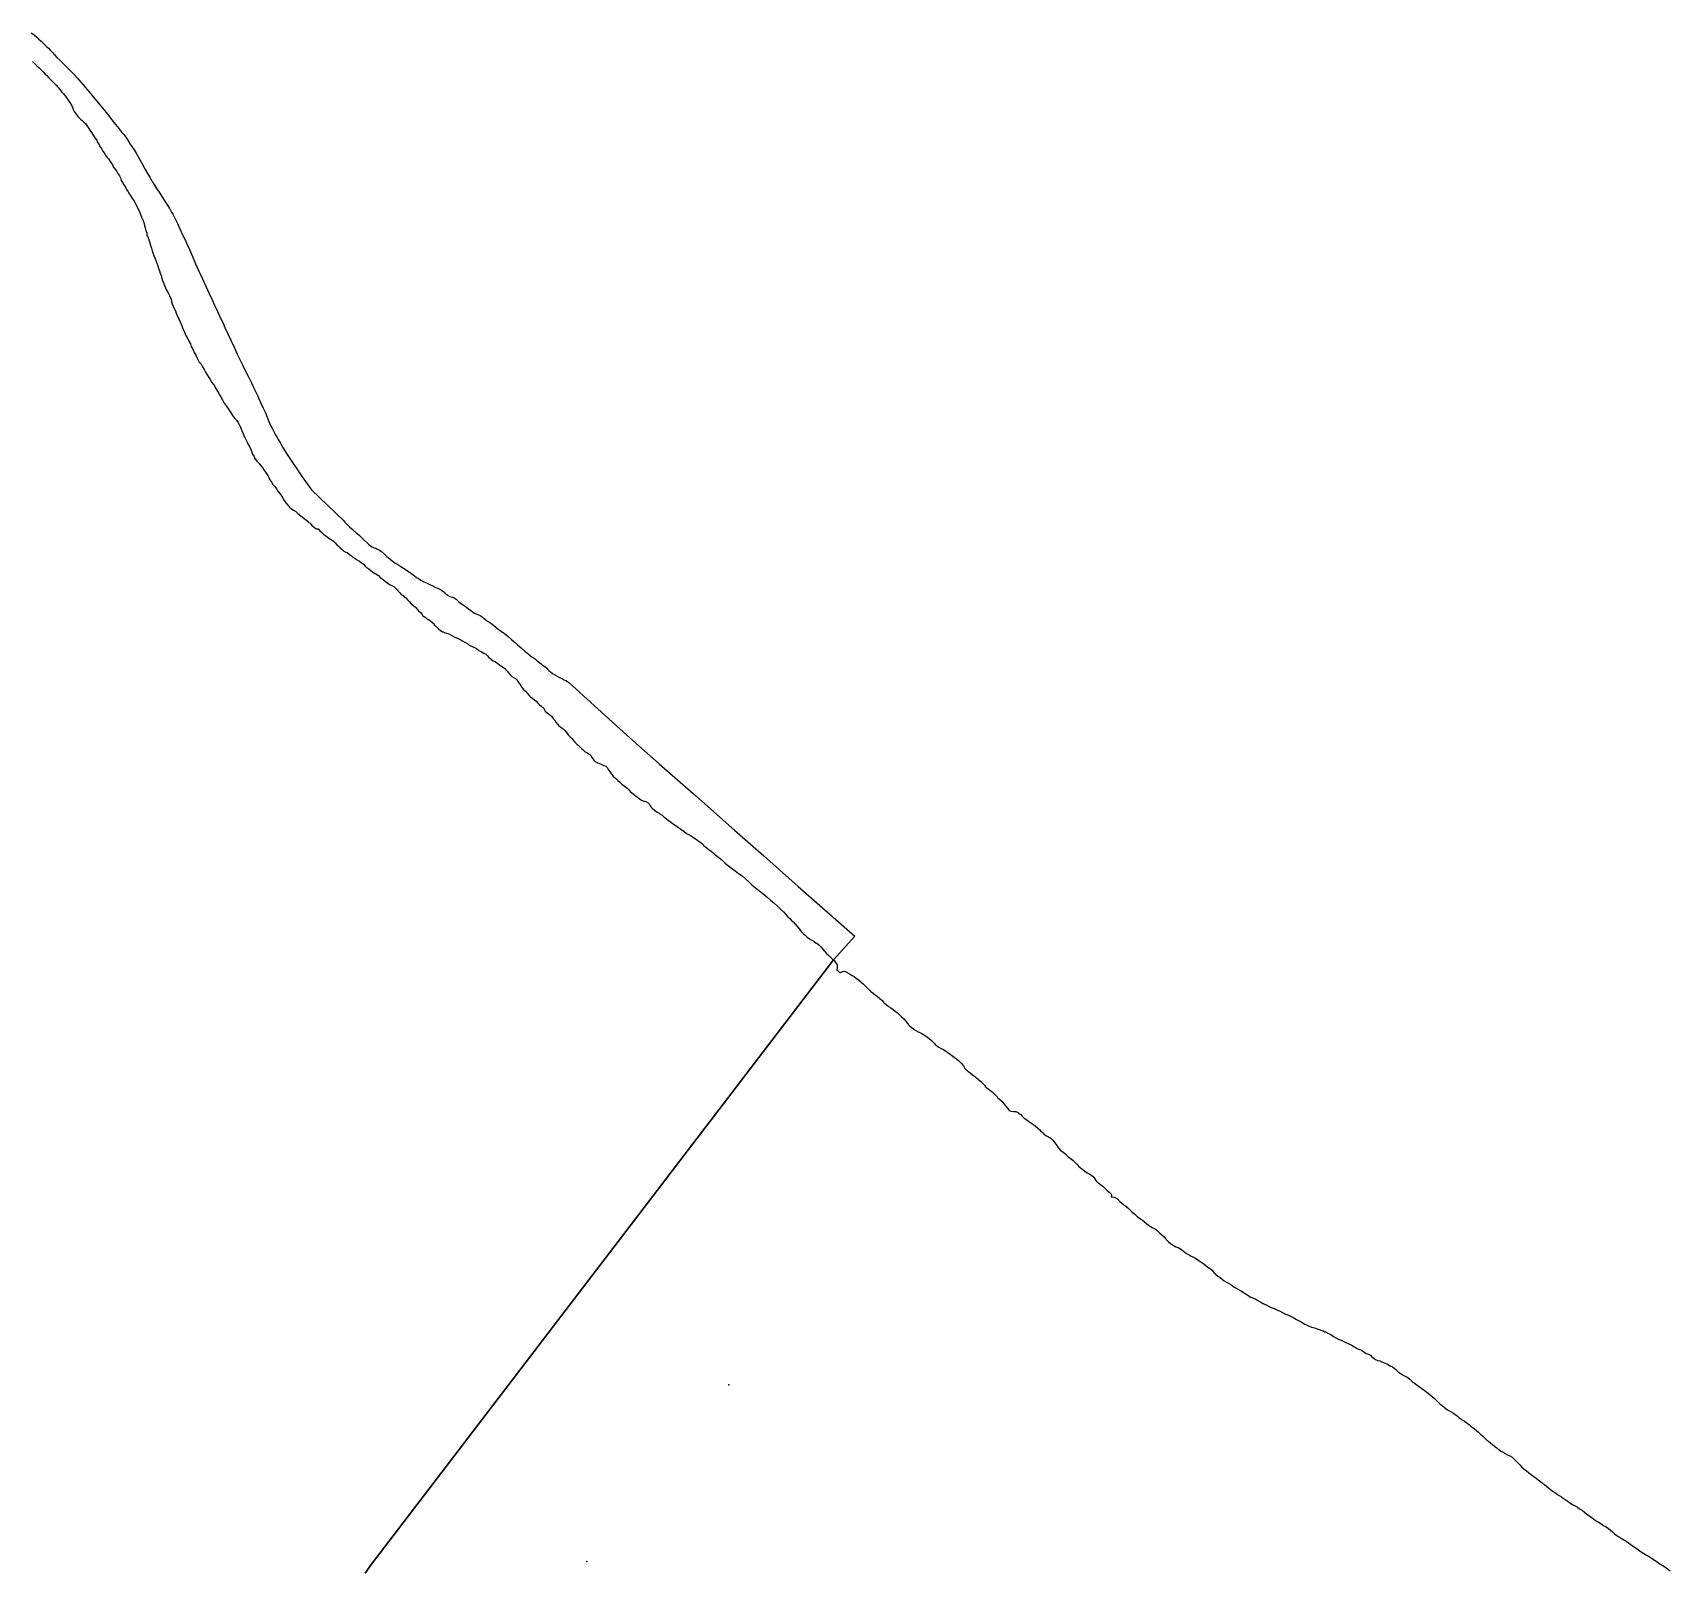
# Model space of a CAD drawing. Header units: inches. Extents: x 11258954 to 11313122, y 3645444 to 3695200.
# Drawn here: x 11285548 to 11292307, y 3683414 to 3689759 of the extents above; entities that cross this region are included whole.
import ezdxf

# ---------------------------------------------------------------- set-up
doc = ezdxf.new("R2010")
doc.units = ezdxf.units.IN
doc.header["$MEASUREMENT"] = 0
for name, color, linetype in [('AnnexationHistory', 183, 'Continuous'), ('PointOfInterest', 52, 'Continuous'), ('ZipCode', 108, 'Continuous')]:
    doc.layers.add(name, color=color, linetype=linetype)

msp = doc.modelspace()

# ---------------------------------------------------------------- linework, layer by layer
at = {"layer": 'AnnexationHistory'}
for points in [[(11285542.625, 3689758.8125, 0), (11285553.75, 3689749.5625, 0), (11285565, 3689740, 0), (11285574.125, 3689731.75, 0), (11285583, 3689723.5, 0), (11285592.75, 3689714, 0), (11285599.474, 3689707.589, 0), (11285603.5, 3689703.75, 0), (11285613, 3689694.5625, 0), (11285620.375, 3689687.1875, 0), (11285628.375, 3689678.5, 0), (11285638.25, 3689667.5625, 0), (11285648.5, 3689656.4375, 0), (11285661.375, 3689643.5, 0), (11285674.375, 3689631.3125, 0), (11285689.125, 3689617.0625, 0), (11285706.125, 3689600, 0), (11285720.75, 3689584.8125, 0), (11285731.875, 3689572.8125, 0), (11285738.625, 3689565, 0), (11285747, 3689554.8125, 0), (11285756.25, 3689543.4375, 0), (11285779.5, 3689516.125, 0), (11285804.625, 3689486.1875, 0), (11285833.5, 3689451.0625, 0), (11285851.375, 3689429.0625, 0), (11285866.875, 3689410, 0), (11285879.25, 3689394.3125, 0), (11285890.25, 3689380.3125, 0), (11285903.625, 3689363.375, 0), (11285916.625, 3689347.3125, 0), (11285920.25, 3689342.875, 0), (11285924, 3689338.1875, 0), (11285928.25, 3689332.5, 0), (11285937.5, 3689319.25, 0), (11285945.125, 3689307.75, 0), (11285950.875, 3689299.125, 0), (11285957.625, 3689289.1875, 0), (11285966.5, 3689275.875, 0), (11285975.5, 3689261.6875, 0), (11285988.375, 3689239.4375, 0), (11285999.625, 3689218.125, 0), (11286012.5, 3689194.5, 0), (11286022.25, 3689177.6875, 0), (11286031.125, 3689162.625, 0), (11286039, 3689149.3125, 0), (11286042.125, 3689143.875, 0), (11286045.75, 3689137.75, 0), (11286049.5, 3689131.5625, 0), (11286059.625, 3689115.8125, 0), (11286069.875, 3689100.6875, 0), (11286081.625, 3689083.125, 0), (11286093.875, 3689063.875, 0), (11286104.25, 3689047, 0), (11286112.875, 3689032.75, 0), (11286115.6265, 3689028.193, 0), (11286116.875, 3689026.125, 0), (11286121.5, 3689018.1875, 0), (11286126.25, 3689009.9375, 0), (11286136.75, 3688990.1875, 0), (11286145.875, 3688970.8125, 0), (11286156, 3688948.75, 0), (11286167, 3688924.9375, 0), (11286176.875, 3688903.6875, 0), (11286184.625, 3688887.1875, 0), (11286194.75, 3688864.4375, 0), (11286207.5, 3688835.25, 0), (11286220.625, 3688805.1875, 0), (11286234.25, 3688774.75, 0), (11286247.625, 3688745.4375, 0), (11286262.75, 3688712.625, 0), (11286276.5, 3688682.4375, 0), (11286288.875, 3688655.25, 0), (11286298.75, 3688633.625, 0), (11286310.875, 3688607.5625, 0), (11286326.125, 3688575.1875, 0), (11286333.7415, 3688559.0025, 0), (11286341.625, 3688542.25, 0), (11286353.875, 3688515.75, 0), (11286365.875, 3688489.5625, 0), (11286379.625, 3688459.875, 0), (11286392.75, 3688431.5, 0), (11286404.5, 3688406.3125, 0), (11286413.625, 3688387.3125, 0), (11286423.875, 3688366.9375, 0), (11286437.25, 3688340.5, 0), (11286451.125, 3688312.9375, 0), (11286464, 3688286.25, 0), (11286476, 3688260.5, 0), (11286489, 3688231.75, 0), (11286499.25, 3688209.1875, 0), (11286508.5, 3688188.6875, 0), (11286516.125, 3688171.125, 0), (11286520.75, 3688160.0625, 0), (11286526.125, 3688147.1875, 0), (11286531.75, 3688134.5625, 0), (11286535.125, 3688127.4375, 0), (11286538.75, 3688120.25, 0), (11286543.125, 3688112.1875, 0), (11286550.5, 3688099, 0), (11286557.125, 3688087.4375, 0), (11286561.75, 3688079.375, 0), (11286569.125, 3688066.5625, 0), (11286579.75, 3688048.25, 0), (11286591.375, 3688028.5625, 0), (11286595.244, 3688022.1055, 0), (11286660.308, 3687924.6155, 0), (11286698.905, 3687871.812, 0), (11286829, 3687746.5, 0), (11286837, 3687738.5, 0), (11286842.2555, 3687732.473, 0), (11286848, 3687726.25, 0), (11286856, 3687718.75, 0), (11286866.5495, 3687709.08, 0), (11286871, 3687705, 0), (11286884, 3687694.25, 0), (11286894, 3687686, 0), (11286904, 3687676.25, 0), (11286917, 3687663.25, 0), (11286930, 3687650.5, 0), (11286936, 3687645, 0), (11286942, 3687640.25, 0), (11286950, 3687635.75, 0), (11286957, 3687632.5, 0), (11286963.422, 3687630.2065, 0), (11286964, 3687630, 0), (11286969, 3687628, 0), (11286974, 3687625.5, 0), (11286980, 3687621.75, 0), (11286986, 3687617.5, 0), (11286999, 3687607, 0), (11287010, 3687596.5, 0), (11287024, 3687585, 0), (11287032, 3687578.75, 0), (11287039, 3687573.25, 0), (11287045, 3687568.75, 0), (11287055, 3687562.5, 0), (11287067, 3687555, 0), (11287079, 3687547.5, 0), (11287090, 3687540.5, 0), (11287101, 3687533, 0), (11287105.961, 3687529.3825, 0), (11287113, 3687524.25, 0), (11287124, 3687516.5, 0), (11287132, 3687510, 0), (11287140, 3687505, 0), (11287150, 3687498.5, 0), (11287163, 3687491.75, 0), (11287176, 3687485.5, 0), (11287186, 3687480.75, 0), (11287197, 3687476, 0), (11287209, 3687470, 0), (11287222, 3687463.5, 0), (11287234, 3687458, 0), (11287243, 3687452, 0), (11287244.1085, 3687450.995, 0), (11287251, 3687444.75, 0), (11287260, 3687437, 0), (11287270, 3687431.25, 0), (11287276, 3687429.5, 0), (11287282, 3687428, 0), (11287288, 3687425, 0), (11287296, 3687419.5, 0), (11287301, 3687414.25, 0), (11287306, 3687409.75, 0), (11287313, 3687404.25, 0), (11287322, 3687398.5, 0), (11287330, 3687393, 0), (11287339, 3687386.5, 0), (11287347, 3687380, 0), (11287357, 3687372.75, 0), (11287364, 3687367.75, 0), (11287370, 3687363.5, 0), (11287375, 3687360.5, 0), (11287381, 3687358, 0), (11287388, 3687355.25, 0), (11287395, 3687352, 0), (11287403, 3687347.25, 0), (11287410, 3687341.5, 0), (11287418, 3687335, 0), (11287426, 3687329.25, 0), (11287434, 3687324.75, 0), (11287439, 3687321, 0), (11287445, 3687316.5, 0), (11287452, 3687311, 0), (11287458, 3687305.5, 0), (11287470, 3687296.75, 0), (11287482, 3687288.5, 0), (11287495, 3687278.75, 0), (11287511, 3687265.5, 0), (11287524, 3687253.5, 0), (11287535, 3687243.25, 0), (11287549, 3687232, 0), (11287565, 3687218.75, 0), (11287580, 3687205.75, 0), (11287587, 3687199.75, 0), (11287593, 3687193.75, 0), (11287602, 3687187, 0), (11287610, 3687181, 0), (11287618, 3687176, 0), (11287624, 3687172, 0), (11287631, 3687165.75, 0), (11287640, 3687158.25, 0), (11287648, 3687151, 0), (11287653, 3687147.75, 0), (11287658, 3687144.5, 0), (11287663, 3687140, 0), (11287670, 3687134.75, 0), (11287675, 3687130, 0), (11287679, 3687126, 0), (11287685, 3687120, 0), (11287694, 3687113.5, 0), (11287703, 3687107.25, 0), (11287713, 3687101.5, 0), (11287723, 3687096.5, 0), (11287735, 3687091, 0), (11287742, 3687087, 0), (11287749, 3687083.5, 0), (11287755, 3687080, 0), (11287760, 3687076.5, 0), (11287761, 3687076.25, 0), (11288000, 3686858, 0), (11288134, 3686739.75, 0), (11288285, 3686608.25, 0), (11288445, 3686465.75, 0), (11288566, 3686359.5, 0), (11288708, 3686233.75, 0), (11288942, 3686028.25, 0), (11288853, 3685930.75, 0), (11286947, 3683435.25, 0), (11286920, 3683398.75, 0)], [(11286920, 3683398.75, 0), (11286947, 3683435.25, 0), (11288853, 3685930.75, 0), (11288858, 3685926.5, 0), (11288862, 3685919.5, 0), (11288868, 3685910, 0), (11288869, 3685903.75, 0), (11288869, 3685899.5, 0), (11288868, 3685892.25, 0), (11288866, 3685889, 0), (11288868, 3685887.5, 0), (11288880, 3685877.25, 0), (11288881, 3685878.25, 0), (11288883, 3685878.25, 0), (11288892, 3685883, 0), (11288897, 3685883.5, 0), (11288902, 3685883, 0), (11288910, 3685878, 0), (11288919, 3685872.5, 0), (11288928, 3685867.5, 0), (11288939, 3685861.25, 0), (11288947, 3685855, 0), (11288957, 3685847.5, 0), (11288967, 3685838.75, 0), (11288976, 3685831.5, 0), (11288985, 3685822.25, 0), (11288993, 3685814.75, 0), (11289001, 3685807.5, 0), (11289008, 3685799.5, 0), (11289017, 3685793.5, 0), (11289025, 3685786, 0), (11289035, 3685778.75, 0), (11289045, 3685771, 0), (11289054, 3685763, 0), (11289060, 3685756.5, 0), (11289063, 3685753.25, 0), (11289071, 3685746.75, 0), (11289079, 3685739.5, 0), (11289081, 3685738.25, 0), (11289090, 3685733, 0), (11289100, 3685726, 0), (11289108, 3685718.5, 0), (11289117, 3685711.25, 0), (11289126, 3685703.5, 0), (11289134, 3685695.75, 0), (11289144, 3685687.5, 0), (11289151, 3685678.5, 0), (11289159, 3685668.25, 0), (11289166, 3685660, 0), (11289174, 3685652.75, 0), (11289183, 3685646, 0), (11289184, 3685645, 0), (11289193, 3685639.25, 0), (11289203, 3685633.75, 0), (11289215, 3685628.5, 0), (11289226, 3685621, 0), (11289237, 3685614, 0), (11289248, 3685606.5, 0), (11289258, 3685597.75, 0), (11289266, 3685589.75, 0), (11289269, 3685586.5, 0), (11289273, 3685581.25, 0), (11289273, 3685581, 0), (11289279, 3685576.75, 0), (11289283, 3685574, 0), (11289288, 3685570.75, 0), (11289298, 3685565.25, 0), (11289307, 3685560, 0), (11289317, 3685554.25, 0), (11289326, 3685548.5, 0), (11289335, 3685541.5, 0), (11289338, 3685539, 0), (11289345, 3685534, 0), (11289353, 3685527.5, 0), (11289361, 3685521.25, 0), (11289370, 3685514.75, 0), (11289381, 3685504, 0), (11289390, 3685493.5, 0), (11289396, 3685482.25, 0), (11289402, 3685475.5, 0), (11289405, 3685473.5, 0), (11289408, 3685471.25, 0), (11289418, 3685464.5, 0), (11289426, 3685457.5, 0), (11289435, 3685450, 0), (11289441, 3685445, 0), (11289443, 3685443.75, 0), (11289450, 3685438.25, 0), (11289453, 3685435.5, 0), (11289461, 3685428.25, 0), (11289469, 3685421.5, 0), (11289476, 3685413.5, 0), (11289482, 3685405.5, 0), (11289490, 3685399.5, 0), (11289499, 3685392.5, 0), (11289508, 3685385.5, 0), (11289517, 3685377.5, 0), (11289525, 3685368.75, 0), (11289527, 3685367.25, 0), (11289531, 3685362.25, 0), (11289540, 3685354, 0), (11289549, 3685345.25, 0), (11289557, 3685336.5, 0), (11289564, 3685328, 0), (11289571, 3685318, 0), (11289578, 3685309.25, 0), (11289585, 3685305.5, 0), (11289596, 3685304.25, 0), (11289606, 3685304, 0), (11289616, 3685300.5, 0), (11289617, 3685298, 0), (11289624, 3685293, 0), (11289626, 3685291.5, 0), (11289632, 3685285.5, 0), (11289641, 3685277.5, 0), (11289651, 3685269.5, 0), (11289659, 3685262.5, 0), (11289662, 3685260.5, 0), (11289668, 3685257, 0), (11289679, 3685250.25, 0), (11289687, 3685244.25, 0), (11289696, 3685236.75, 0), (11289705, 3685228.5, 0), (11289708, 3685225.25, 0), (11289713, 3685220, 0), (11289719, 3685214.5, 0), (11289722, 3685211.25, 0), (11289732, 3685204.5, 0), (11289732, 3685204.25, 0), (11289743, 3685199, 0), (11289751, 3685194, 0), (11289757, 3685188, 0), (11289759, 3685186.25, 0), (11289760, 3685184.5, 0), (11289766, 3685176.25, 0), (11289772, 3685167.75, 0), (11289780, 3685157.75, 0), (11289786, 3685149, 0), (11289791, 3685143, 0), (11289793, 3685141.75, 0), (11289800, 3685137.25, 0), (11289808, 3685131, 0), (11289816, 3685122.75, 0), (11289824, 3685116.5, 0), (11289834, 3685109, 0), (11289843, 3685101.5, 0), (11289851, 3685094.5, 0), (11289858, 3685087.5, 0), (11289865, 3685079, 0), (11289873, 3685071.5, 0), (11289882, 3685064.5, 0), (11289891, 3685057.75, 0), (11289901, 3685051.5, 0), (11289911, 3685046.25, 0), (11289920, 3685040, 0), (11289928, 3685033.5, 0), (11289932, 3685027, 0), (11289932, 3685026.25, 0), (11289936, 3685019.25, 0), (11289941, 3685014.25, 0), (11289949, 3685008.5, 0), (11289952, 3685005.75, 0), (11289959, 3685000.5, 0), (11289967, 3684994.75, 0), (11289974, 3684987.5, 0), (11289982, 3684979, 0), (11289990, 3684972.25, 0), (11289998, 3684965.25, 0), (11290001, 3684961, 0), (11290001, 3684956.25, 0), (11290000, 3684952.75, 0), (11290003, 3684951.5, 0), (11290012, 3684951.25, 0), (11290019, 3684948.25, 0), (11290027, 3684942, 0), (11290030, 3684938.5, 0), (11290035, 3684933, 0), (11290037, 3684931.5, 0), (11290044, 3684925.5, 0), (11290052, 3684919, 0), (11290060, 3684913, 0), (11290068, 3684906.25, 0), (11290076, 3684897.75, 0), (11290086, 3684889.25, 0), (11290097, 3684880.25, 0), (11290107, 3684871.5, 0), (11290117, 3684863.75, 0), (11290129, 3684855.75, 0), (11290137, 3684849.5, 0), (11290147, 3684840.5, 0), (11290157, 3684832.25, 0), (11290162, 3684829, 0), (11290169, 3684825, 0), (11290182, 3684818.75, 0), (11290189, 3684812.75, 0), (11290199, 3684803.25, 0), (11290210, 3684794.5, 0), (11290218, 3684786.5, 0), (11290227, 3684776, 0), (11290236, 3684766.75, 0), (11290245, 3684758.75, 0), (11290256, 3684752, 0), (11290267, 3684745.75, 0), (11290279, 3684741.25, 0), (11290290, 3684734.25, 0), (11290300, 3684726.5, 0), (11290300, 3684726, 0), (11290311, 3684718.75, 0), (11290322, 3684712, 0), (11290330, 3684707.75, 0), (11290334, 3684706, 0), (11290345, 3684699.75, 0), (11290356, 3684693, 0), (11290367, 3684685.5, 0), (11290378, 3684678, 0), (11290387, 3684671, 0), (11290388, 3684670.25, 0), (11290399, 3684662.25, 0), (11290410, 3684655.25, 0), (11290416, 3684649.25, 0), (11290423, 3684639.75, 0), (11290430, 3684634, 0), (11290432, 3684632, 0), (11290440, 3684625, 0), (11290449, 3684618.75, 0), (11290457, 3684612.25, 0), (11290466, 3684605.5, 0), (11290478, 3684598.5, 0), (11290488, 3684593.25, 0), (11290497, 3684587.75, 0), (11290507, 3684579.75, 0), (11290515, 3684574.5, 0), (11290525, 3684569.5, 0), (11290535, 3684564, 0), (11290536, 3684563.5, 0), (11290545, 3684557.5, 0), (11290557, 3684550.5, 0), (11290567, 3684543.75, 0), (11290575, 3684538.5, 0), (11290577, 3684537.75, 0), (11290586, 3684534.25, 0), (11290587, 3684533.75, 0), (11290596, 3684529.25, 0), (11290605, 3684524, 0), (11290617, 3684517.5, 0), (11290626, 3684512.25, 0), (11290627, 3684511.75, 0), (11290630, 3684510.25, 0), (11290639, 3684506, 0), (11290649, 3684501, 0), (11290652, 3684499.25, 0), (11290660, 3684495.75, 0), (11290672, 3684490.75, 0), (11290683, 3684485.75, 0), (11290694, 3684481, 0), (11290706, 3684475, 0), (11290719, 3684468.25, 0), (11290731, 3684463.25, 0), (11290743, 3684458, 0), (11290754, 3684452, 0), (11290765, 3684445.75, 0), (11290776, 3684440.5, 0), (11290788, 3684433.5, 0), (11290799, 3684426.75, 0), (11290806, 3684424.25, 0), (11290814, 3684419.25, 0), (11290826, 3684414.5, 0), (11290839, 3684411, 0), (11290850, 3684407.5, 0), (11290862, 3684403.5, 0), (11290874, 3684399, 0), (11290882, 3684395.25, 0), (11290884, 3684394.25, 0), (11290894, 3684388.5, 0), (11290906, 3684383, 0), (11290917, 3684376, 0), (11290927, 3684369.75, 0), (11290937, 3684364.75, 0), (11290949, 3684359.75, 0), (11290960, 3684354.25, 0), (11290971, 3684349, 0), (11290977, 3684346.25, 0), (11290983, 3684343.75, 0), (11290993, 3684339.25, 0), (11291000, 3684334.75, 0), (11291004, 3684332.75, 0), (11291010, 3684329, 0), (11291014, 3684326.25, 0), (11291025, 3684321.25, 0), (11291033, 3684318.5, 0), (11291042, 3684312, 0), (11291052, 3684305.25, 0), (11291061, 3684302, 0), (11291063, 3684301.25, 0), (11291064, 3684301, 0), (11291070, 3684297.75, 0), (11291076, 3684291.25, 0), (11291085, 3684285.25, 0), (11291093, 3684279.5, 0), (11291100, 3684276.25, 0), (11291108, 3684274.75, 0), (11291120, 3684269.5, 0), (11291130, 3684265, 0), (11291140, 3684260.75, 0), (11291151, 3684254.75, 0), (11291161, 3684249.5, 0), (11291174, 3684239, 0), (11291176, 3684237.5, 0), (11291186, 3684227.75, 0), (11291199, 3684219.25, 0), (11291199, 3684219, 0), (11291215, 3684210.75, 0), (11291224, 3684205.75, 0), (11291232, 3684199.25, 0), (11291243, 3684188.5, 0), (11291252, 3684183, 0), (11291257, 3684178.25, 0), (11291266, 3684171.5, 0), (11291282, 3684160.5, 0), (11291291, 3684153.5, 0), (11291308, 3684141, 0), (11291316, 3684134.75, 0), (11291325, 3684127.25, 0), (11291334, 3684119.25, 0), (11291342, 3684110.75, 0), (11291353, 3684100, 0), (11291356, 3684097.5, 0), (11291366, 3684090.75, 0), (11291374, 3684084, 0), (11291382, 3684077, 0), (11291391, 3684071.5, 0), (11291400, 3684066.25, 0), (11291409, 3684060.75, 0), (11291418, 3684054.5, 0), (11291427, 3684047.25, 0), (11291436, 3684040.25, 0), (11291442, 3684035.75, 0), (11291446, 3684032.75, 0), (11291456, 3684026.5, 0), (11291465, 3684020.25, 0), (11291468, 3684018.25, 0), (11291476, 3684012.5, 0), (11291477, 3684011.75, 0), (11291484, 3684005.75, 0), (11291491, 3684000, 0), (11291492, 3683999.5, 0), (11291499, 3683994.25, 0), (11291508, 3683987.5, 0), (11291516, 3683979.75, 0), (11291524, 3683972, 0), (11291533, 3683964.25, 0), (11291541, 3683956.5, 0), (11291548, 3683949.25, 0), (11291557, 3683943, 0), (11291565, 3683936.75, 0), (11291573, 3683929.5, 0), (11291581, 3683922.5, 0), (11291592, 3683914.25, 0), (11291600, 3683908.25, 0), (11291608, 3683902.5, 0), (11291617, 3683897.5, 0), (11291626, 3683892, 0), (11291635, 3683887.25, 0), (11291645, 3683882, 0), (11291654, 3683876.75, 0), (11291662, 3683870.5, 0), (11291670, 3683862, 0), (11291679, 3683852.25, 0), (11291686, 3683845, 0), (11291695, 3683836, 0), (11291703, 3683829.5, 0), (11291714, 3683821, 0), (11291722, 3683813.75, 0), (11291730, 3683807.25, 0), (11291739, 3683801.25, 0), (11291744, 3683797.5, 0), (11291753, 3683790.75, 0), (11291762, 3683784, 0), (11291771, 3683776.75, 0), (11291780, 3683770.25, 0), (11291788, 3683763.75, 0), (11291796, 3683757, 0), (11291805, 3683750.5, 0), (11291813, 3683743.5, 0), (11291821, 3683737, 0), (11291831, 3683730.75, 0), (11291840, 3683724.75, 0), (11291849, 3683719.25, 0), (11291858, 3683712.75, 0), (11291867, 3683707, 0), (11291876, 3683700.75, 0), (11291885, 3683694.75, 0), (11291893, 3683688, 0), (11291904, 3683681.5, 0), (11291915, 3683675.75, 0), (11291924, 3683670.5, 0), (11291933, 3683664.5, 0), (11291943, 3683658, 0), (11291953, 3683650.25, 0), (11291962, 3683643.5, 0), (11291971, 3683636.25, 0), (11291980, 3683628.75, 0), (11291990, 3683622.5, 0), (11291999, 3683616.25, 0), (11292009, 3683610.75, 0), (11292020, 3683603.25, 0), (11292032, 3683595.25, 0), (11292042, 3683589, 0), (11292052, 3683582.5, 0), (11292060, 3683575.75, 0), (11292069, 3683568.25, 0), (11292077, 3683561, 0), (11292087, 3683554.25, 0), (11292095, 3683548, 0), (11292105, 3683542.5, 0), (11292115, 3683536.5, 0), (11292125, 3683530.25, 0), (11292135, 3683523.5, 0), (11292145, 3683516.5, 0), (11292156, 3683508.75, 0), (11292166, 3683501.75, 0), (11292176, 3683494.25, 0), (11292187, 3683486.5, 0), (11292198, 3683479.5, 0), (11292209, 3683473, 0), (11292220, 3683467, 0), (11292232, 3683459, 0), (11292242, 3683452, 0), (11292253, 3683444.75, 0), (11292264, 3683437.25, 0), (11292274, 3683430.75, 0), (11292284, 3683423.75, 0), (11292295, 3683415.5, 0), (11292307, 3683407.75, 0)]]:
    msp.add_polyline3d(points, dxfattribs=at)
at = {"layer": 'PointOfInterest'}
for p in [(11288421.1028, 3684176.0313), (11287835.8451, 3683446.0931)]:
    msp.add_point(p, dxfattribs=at)
at = {"layer": 'ZipCode'}
msp.add_polyline3d([(11285548, 3689640, 0), (11285557, 3689631, 0), (11285566, 3689621.75, 0), (11285575, 3689613.25, 0), (11285584, 3689604.25, 0), (11285591, 3689596.75, 0), (11285598, 3689589.75, 0), (11285607, 3689582, 0), (11285614, 3689574.5, 0), (11285621, 3689567.5, 0), (11285628, 3689559.5, 0), (11285638, 3689549.75, 0), (11285645, 3689541.75, 0), (11285654, 3689532, 0), (11285662, 3689523.25, 0), (11285669, 3689514, 0), (11285675, 3689506, 0), (11285683, 3689497.25, 0), (11285689, 3689489, 0), (11285695, 3689480.25, 0), (11285701, 3689471, 0), (11285708, 3689459.25, 0), (11285712, 3689449.5, 0), (11285715, 3689441.5, 0), (11285720, 3689434.25, 0), (11285727, 3689422.5, 0), (11285736, 3689412.25, 0), (11285745, 3689402.25, 0), (11285753, 3689395.75, 0), (11285759, 3689390, 0), (11285766, 3689384.25, 0), (11285772, 3689375.75, 0), (11285777, 3689367.25, 0), (11285784, 3689356.5, 0), (11285791, 3689347, 0), (11285798, 3689335.75, 0), (11285805, 3689325.5, 0), (11285813, 3689315, 0), (11285816, 3689306, 0), (11285822, 3689297.25, 0), (11285826, 3689289.5, 0), (11285834, 3689278, 0), (11285838, 3689270.25, 0), (11285843, 3689263.5, 0), (11285849, 3689253.5, 0), (11285856, 3689243.25, 0), (11285861, 3689238.5, 0), (11285871, 3689223, 0), (11285877, 3689214, 0), (11285881, 3689205.25, 0), (11285887, 3689196.75, 0), (11285895, 3689185.75, 0), (11285900, 3689177, 0), (11285906, 3689167.75, 0), (11285910, 3689159, 0), (11285914, 3689149.25, 0), (11285919, 3689139.75, 0), (11285925, 3689130.5, 0), (11285931, 3689121.25, 0), (11285936, 3689111.75, 0), (11285942, 3689102.25, 0), (11285948, 3689092.5, 0), (11285953, 3689083.75, 0), (11285960, 3689073, 0), (11285967, 3689064.25, 0), (11285971, 3689054.75, 0), (11285976, 3689045.75, 0), (11285981, 3689036.5, 0), (11285986, 3689026, 0), (11285990, 3689016, 0), (11285994, 3689006, 0), (11285998, 3688996.75, 0), (11286003, 3688986.25, 0), (11286007, 3688974.75, 0), (11286010, 3688963.5, 0), (11286012, 3688952.75, 0), (11286015, 3688942.25, 0), (11286019, 3688932, 0), (11286020, 3688925, 0), (11286025, 3688912.5, 0), (11286027, 3688903.75, 0), (11286032, 3688891.75, 0), (11286036, 3688876.25, 0), (11286039, 3688869.5, 0), (11286042, 3688858.75, 0), (11286044, 3688849.75, 0), (11286048, 3688838.75, 0), (11286052, 3688829, 0), (11286056, 3688819, 0), (11286060, 3688807.5, 0), (11286065, 3688796.75, 0), (11286068, 3688786.25, 0), (11286071, 3688776, 0), (11286075, 3688766, 0), (11286078, 3688755.75, 0), (11286081, 3688745.75, 0), (11286084, 3688735.5, 0), (11286088, 3688725.5, 0), (11286092, 3688715.25, 0), (11286096, 3688705.25, 0), (11286101, 3688696.25, 0), (11286107, 3688684.5, 0), (11286113, 3688673.25, 0), (11286118, 3688661.75, 0), (11286121, 3688649.25, 0), (11286124, 3688639, 0), (11286128, 3688629.5, 0), (11286132, 3688620, 0), (11286137, 3688610.5, 0), (11286141, 3688601.25, 0), (11286145, 3688591.75, 0), (11286149, 3688582.25, 0), (11286153, 3688575, 0), (11286157, 3688564.75, 0), (11286164, 3688549, 0), (11286168, 3688538.25, 0), (11286173, 3688526, 0), (11286178, 3688516, 0), (11286182, 3688505.75, 0), (11286186, 3688500.25, 0), (11286192, 3688485, 0), (11286199, 3688473.75, 0), (11286203, 3688463.25, 0), (11286205, 3688458.5, 0), (11286210, 3688449.25, 0), (11286215, 3688438.75, 0), (11286221, 3688427.75, 0), (11286227, 3688415.5, 0), (11286231, 3688406.5, 0), (11286236, 3688399, 0), (11286243, 3688390, 0), (11286249, 3688379.25, 0), (11286256, 3688368.5, 0), (11286262, 3688357.5, 0), (11286269, 3688346, 0), (11286275, 3688335, 0), (11286281, 3688326.5, 0), (11286287, 3688315.25, 0), (11286294, 3688306.25, 0), (11286298, 3688301, 0), (11286301, 3688294.5, 0), (11286308, 3688283, 0), (11286316, 3688268.5, 0), (11286322, 3688259.25, 0), (11286326, 3688252, 0), (11286331, 3688243, 0), (11286339, 3688229.5, 0), (11286344, 3688222.75, 0), (11286348, 3688216.5, 0), (11286359, 3688199.75, 0), (11286364, 3688192.25, 0), (11286369, 3688184.75, 0), (11286373, 3688178.25, 0), (11286381, 3688167.5, 0), (11286389, 3688159.25, 0), (11286395, 3688150.75, 0), (11286400, 3688141.75, 0), (11286403, 3688135.25, 0), (11286418, 3688100, 0), (11286420, 3688094.5, 0), (11286424, 3688087, 0), (11286427, 3688081.5, 0), (11286432, 3688071.5, 0), (11286435, 3688065.5, 0), (11286438, 3688058.5, 0), (11286444, 3688048.25, 0), (11286448, 3688037.75, 0), (11286453, 3688027.25, 0), (11286456, 3688018.75, 0), (11286463, 3688008.75, 0), (11286465.25, 3688000, 0), (11286467, 3687998.75, 0), (11286474, 3687989.75, 0), (11286481, 3687982, 0), (11286487, 3687974.75, 0), (11286495, 3687965.5, 0), (11286500, 3687959.5, 0), (11286505, 3687950.5, 0), (11286512, 3687940, 0), (11286519, 3687930, 0), (11286523, 3687922.75, 0), (11286527, 3687912.75, 0), (11286534, 3687902.5, 0), (11286540, 3687893.25, 0), (11286547, 3687884.75, 0), (11286554, 3687875.75, 0), (11286560, 3687865.5, 0), (11286568, 3687855.75, 0), (11286575, 3687846.5, 0), (11286576, 3687844.25, 0), (11286580, 3687837, 0), (11286586, 3687827.25, 0), (11286593, 3687818.25, 0), (11286601, 3687808.75, 0), (11286608, 3687799.25, 0), (11286615, 3687794.5, 0), (11286624, 3687788, 0), (11286634, 3687782.25, 0), (11286641, 3687775, 0), (11286647, 3687770.25, 0), (11286650, 3687767.5, 0), (11286660, 3687759.75, 0), (11286669, 3687752.5, 0), (11286674, 3687748.75, 0), (11286681, 3687743.5, 0), (11286687, 3687737, 0), (11286693, 3687733.25, 0), (11286700, 3687724.25, 0), (11286704, 3687720.75, 0), (11286712, 3687715.5, 0), (11286718, 3687711, 0), (11286721, 3687710.25, 0), (11286724, 3687711, 0), (11286726, 3687710.75, 0), (11286734, 3687702.75, 0), (11286741, 3687695, 0), (11286749, 3687688.5, 0), (11286756, 3687683.25, 0), (11286757, 3687683, 0), (11286765, 3687675.5, 0), (11286770.4255, 3687671.883, 0), (11286774, 3687669.5, 0), (11286776.937, 3687667.78, 0), (11286790.005, 3687658.968, 0), (11286797, 3687652.75, 0), (11286804, 3687644.5, 0), (11286809, 3687639.75, 0), (11286817, 3687632.25, 0), (11286825, 3687625.25, 0), (11286833, 3687618.5, 0), (11286841, 3687613.75, 0), (11286846, 3687612.5, 0), (11286854, 3687606.25, 0), (11286864, 3687599, 0), (11286869, 3687594, 0), (11286879, 3687588, 0), (11286887, 3687582.25, 0), (11286897, 3687576.75, 0), (11286906, 3687569.5, 0), (11286912, 3687565.25, 0), (11286921, 3687556.5, 0), (11286927, 3687550.5, 0), (11286936, 3687545.75, 0), (11286944, 3687539, 0), (11286951, 3687532.5, 0), (11286960, 3687526, 0), (11286964, 3687524.5, 0), (11286975, 3687517.25, 0), (11286983, 3687509.75, 0), (11286990, 3687503.75, 0), (11286996, 3687500.25, 0), (11287004, 3687492.5, 0), (11287014, 3687486.25, 0), (11287021, 3687480, 0), (11287031, 3687475.75, 0), (11287040, 3687470.25, 0), (11287048, 3687462.75, 0), (11287055, 3687454.25, 0), (11287063, 3687446.25, 0), (11287070, 3687438.5, 0), (11287077, 3687434.5, 0), (11287082, 3687430, 0), (11287088, 3687426, 0), (11287095, 3687417.5, 0), (11287102, 3687410, 0), (11287110, 3687401, 0), (11287120, 3687393.75, 0), (11287129, 3687385.25, 0), (11287135, 3687378.5, 0), (11287141, 3687372.25, 0), (11287149, 3687365.5, 0), (11287156, 3687356.75, 0), (11287159, 3687350.75, 0), (11287163, 3687348, 0), (11287165, 3687347.25, 0), (11287165, 3687348, 0), (11287173, 3687340.25, 0), (11287182, 3687335.5, 0), (11287191, 3687329.5, 0), (11287200, 3687322.75, 0), (11287203, 3687319, 0), (11287207, 3687312.25, 0), (11287211, 3687309.5, 0), (11287217, 3687303.25, 0), (11287225, 3687295.75, 0), (11287230, 3687292, 0), (11287240, 3687285.75, 0), (11287242.3075, 3687284.827, 0), (11287245, 3687283.75, 0), (11287246, 3687282, 0), (11287250, 3687281.5, 0), (11287261, 3687277.75, 0), (11287269, 3687275, 0), (11287278, 3687270, 0), (11287288, 3687264.75, 0), (11287294, 3687261.5, 0), (11287305, 3687257, 0), (11287315, 3687251.75, 0), (11287324, 3687246.5, 0), (11287335, 3687241, 0), (11287344, 3687235.5, 0), (11287350, 3687230.25, 0), (11287360, 3687226.25, 0), (11287369, 3687221.5, 0), (11287380, 3687215.75, 0), (11287390, 3687208.25, 0), (11287398, 3687204, 0), (11287400, 3687203, 0), (11287408, 3687197.75, 0), (11287418, 3687192.25, 0), (11287425, 3687186.5, 0), (11287431, 3687179.5, 0), (11287440, 3687172, 0), (11287449, 3687166, 0), (11287456, 3687162.25, 0), (11287466, 3687156, 0), (11287475, 3687149, 0), (11287485, 3687142.5, 0), (11287495, 3687134.75, 0), (11287501, 3687127.5, 0), (11287506, 3687122.75, 0), (11287512, 3687115.5, 0), (11287519, 3687107.25, 0), (11287526, 3687100.5, 0), (11287535, 3687095, 0), (11287539, 3687093.5, 0), (11287547, 3687086.25, 0), (11287553, 3687076.25, 0), (11287560, 3687067, 0), (11287566, 3687058.5, 0), (11287573, 3687048.75, 0), (11287582, 3687039.75, 0), (11287589, 3687031.5, 0), (11287596, 3687023.25, 0), (11287603, 3687016.5, 0), (11287612, 3687009.75, 0), (11287618, 3687005.25, 0), (11287626, 3686998.75, 0), (11287633, 3686990.5, 0), (11287640, 3686983.75, 0), (11287650, 3686976.5, 0), (11287658, 3686969.75, 0), (11287661, 3686962.5, 0), (11287664, 3686958, 0), (11287672, 3686950.75, 0), (11287681, 3686943.5, 0), (11287689, 3686936.5, 0), (11287696, 3686927.75, 0), (11287702, 3686922, 0), (11287707, 3686912.25, 0), (11287715, 3686902.75, 0), (11287720, 3686897.5, 0), (11287728, 3686891.25, 0), (11287736, 3686885.25, 0), (11287745, 3686877.5, 0), (11287753, 3686868, 0), (11287759, 3686859.75, 0), (11287766, 3686851.25, 0), (11287772, 3686846.25, 0), (11287779, 3686837.5, 0), (11287786, 3686829.25, 0), (11287794, 3686821.25, 0), (11287801, 3686815.75, 0), (11287806, 3686810.25, 0), (11287813, 3686803.25, 0), (11287820, 3686797.25, 0), (11287829, 3686790.25, 0), (11287840, 3686784.75, 0), (11287848, 3686778.25, 0), (11287852, 3686774.75, 0), (11287858, 3686765, 0), (11287864, 3686755.25, 0), (11287870, 3686749, 0), (11287880, 3686744, 0), (11287892, 3686740, 0), (11287905, 3686733.75, 0), (11287914, 3686730.75, 0), (11287919, 3686725, 0), (11287925, 3686715, 0), (11287931, 3686705.5, 0), (11287937, 3686697.5, 0), (11287944, 3686689.75, 0), (11287953, 3686680.75, 0), (11287963, 3686671.75, 0), (11287971, 3686664.5, 0), (11287980, 3686656.5, 0), (11287990, 3686648.75, 0), (11288000, 3686641, 0), (11288009, 3686632.5, 0), (11288016, 3686625, 0), (11288026, 3686616.75, 0), (11288035, 3686609.25, 0), (11288044, 3686602.75, 0), (11288052, 3686597.25, 0), (11288061, 3686590.25, 0), (11288070, 3686585.5, 0), (11288079, 3686584, 0), (11288088, 3686578.75, 0), (11288092, 3686575.25, 0), (11288097, 3686566.25, 0), (11288100, 3686563, 0), (11288103, 3686558.75, 0), (11288114, 3686548.75, 0), (11288126, 3686540.75, 0), (11288132, 3686537.75, 0), (11288137, 3686533.75, 0), (11288146, 3686527.5, 0), (11288155, 3686519.75, 0), (11288164, 3686512.75, 0), (11288173, 3686505.75, 0), (11288183, 3686498.5, 0), (11288193, 3686491.25, 0), (11288204, 3686483.5, 0), (11288215, 3686476, 0), (11288224, 3686470, 0), (11288237, 3686461, 0), (11288245, 3686454, 0), (11288250, 3686451.25, 0), (11288263, 3686443.75, 0), (11288278, 3686434.25, 0), (11288293, 3686423.75, 0), (11288307, 3686413.25, 0), (11288315, 3686406.25, 0), (11288317, 3686403.25, 0), (11288325, 3686397.5, 0), (11288339, 3686386.75, 0), (11288348, 3686379.5, 0), (11288358, 3686371.5, 0), (11288363, 3686365.25, 0), (11288368, 3686362.75, 0), (11288380, 3686353.75, 0), (11288394, 3686342.75, 0), (11288407, 3686330.25, 0), (11288420, 3686318.5, 0), (11288433, 3686308.75, 0), (11288447, 3686298, 0), (11288462, 3686287.75, 0), (11288476, 3686277, 0), (11288490, 3686265.5, 0), (11288504, 3686253.25, 0), (11288517, 3686239.75, 0), (11288531, 3686228.25, 0), (11288544, 3686217.75, 0), (11288556, 3686208.75, 0), (11288568, 3686199, 0), (11288580, 3686189.25, 0), (11288593, 3686177.75, 0), (11288607, 3686165.75, 0), (11288622, 3686152, 0), (11288635, 3686139.25, 0), (11288647, 3686128.25, 0), (11288657, 3686117.75, 0), (11288665, 3686108.75, 0), (11288673, 3686100.75, 0), (11288680, 3686092.5, 0), (11288680, 3686091.75, 0), (11288681, 3686091.25, 0), (11288683, 3686090.25, 0), (11288687, 3686087, 0), (11288697, 3686077.25, 0), (11288706, 3686066.25, 0), (11288713, 3686057, 0), (11288720, 3686048.25, 0), (11288728, 3686039.25, 0), (11288736, 3686033, 0), (11288745, 3686024.25, 0), (11288755, 3686017.25, 0), (11288764, 3686012.5, 0), (11288773, 3686006.75, 0), (11288782, 3686000, 0), (11288784, 3685999, 0), (11288793, 3685992, 0), (11288801, 3685984.75, 0), (11288808, 3685976.25, 0), (11288816, 3685966.75, 0), (11288825, 3685957.25, 0), (11288834, 3685948.5, 0), (11288842, 3685940.75, 0), (11288850, 3685933.5, 0), (11288853, 3685930.75, 0), (11288858, 3685926.5, 0), (11288862, 3685919.5, 0), (11288868, 3685910, 0), (11288869, 3685903.75, 0), (11288869, 3685899.5, 0), (11288868, 3685892.25, 0), (11288866, 3685889, 0), (11288868, 3685887.5, 0), (11288880, 3685877.25, 0), (11288881, 3685878.25, 0), (11288883, 3685878.25, 0), (11288892, 3685883, 0), (11288897, 3685883.5, 0), (11288902, 3685883, 0), (11288910, 3685878, 0), (11288919, 3685872.5, 0), (11288928, 3685867.5, 0), (11288939, 3685861.25, 0), (11288947, 3685855, 0), (11288957, 3685847.5, 0), (11288967, 3685838.75, 0), (11288976, 3685831.5, 0), (11288985, 3685822.25, 0), (11288993, 3685814.75, 0), (11289001, 3685807.5, 0), (11289008, 3685799.5, 0), (11289017, 3685793.5, 0), (11289025, 3685786, 0), (11289035, 3685778.75, 0), (11289045, 3685771, 0), (11289054, 3685763, 0), (11289060, 3685756.5, 0), (11289063, 3685753.25, 0), (11289071, 3685746.75, 0), (11289079, 3685739.5, 0), (11289081, 3685738.25, 0), (11289090, 3685733, 0), (11289100, 3685726, 0), (11289108, 3685718.5, 0), (11289117, 3685711.25, 0), (11289126, 3685703.5, 0), (11289134, 3685695.75, 0), (11289144, 3685687.5, 0), (11289151, 3685678.5, 0), (11289159, 3685668.25, 0), (11289166, 3685660, 0), (11289174, 3685652.75, 0), (11289183, 3685646, 0), (11289184, 3685645, 0), (11289193, 3685639.25, 0), (11289203, 3685633.75, 0), (11289215, 3685628.5, 0), (11289226, 3685621, 0), (11289237, 3685614, 0), (11289248, 3685606.5, 0), (11289258, 3685597.75, 0), (11289266, 3685589.75, 0), (11289269, 3685586.5, 0), (11289273, 3685581.25, 0), (11289273, 3685581, 0), (11289279, 3685576.75, 0), (11289283, 3685574, 0), (11289288, 3685570.75, 0), (11289298, 3685565.25, 0), (11289307, 3685560, 0), (11289317, 3685554.25, 0), (11289326, 3685548.5, 0), (11289335, 3685541.5, 0), (11289338, 3685539, 0), (11289345, 3685534, 0), (11289353, 3685527.5, 0), (11289361, 3685521.25, 0), (11289370, 3685514.75, 0), (11289381, 3685504, 0), (11289390, 3685493.5, 0), (11289396, 3685482.25, 0), (11289402, 3685475.5, 0), (11289405, 3685473.5, 0), (11289408, 3685471.25, 0), (11289418, 3685464.5, 0), (11289426, 3685457.5, 0), (11289435, 3685450, 0), (11289441, 3685445, 0), (11289443, 3685443.75, 0), (11289450, 3685438.25, 0), (11289453, 3685435.5, 0), (11289461, 3685428.25, 0), (11289469, 3685421.5, 0), (11289476, 3685413.5, 0), (11289482, 3685405.5, 0), (11289490, 3685399.5, 0), (11289499, 3685392.5, 0), (11289508, 3685385.5, 0), (11289517, 3685377.5, 0), (11289525, 3685368.75, 0), (11289527, 3685367.25, 0), (11289531, 3685362.25, 0), (11289540, 3685354, 0), (11289549, 3685345.25, 0), (11289557, 3685336.5, 0), (11289564, 3685328, 0), (11289571, 3685318, 0), (11289578, 3685309.25, 0), (11289585, 3685305.5, 0), (11289596, 3685304.25, 0), (11289606, 3685304, 0), (11289616, 3685300.5, 0), (11289617, 3685298, 0), (11289624, 3685293, 0), (11289626, 3685291.5, 0), (11289632, 3685285.5, 0), (11289641, 3685277.5, 0), (11289651, 3685269.5, 0), (11289659, 3685262.5, 0), (11289662, 3685260.5, 0), (11289668, 3685257, 0), (11289679, 3685250.25, 0), (11289687, 3685244.25, 0), (11289696, 3685236.75, 0), (11289705, 3685228.5, 0), (11289708, 3685225.25, 0), (11289713, 3685220, 0), (11289719, 3685214.5, 0), (11289722, 3685211.25, 0), (11289732, 3685204.5, 0), (11289732, 3685204.25, 0), (11289743, 3685199, 0), (11289751, 3685194, 0), (11289757, 3685188, 0), (11289759, 3685186.25, 0), (11289760, 3685184.5, 0), (11289766, 3685176.25, 0), (11289772, 3685167.75, 0), (11289780, 3685157.75, 0), (11289786, 3685149, 0), (11289791, 3685143, 0), (11289793, 3685141.75, 0), (11289800, 3685137.25, 0), (11289808, 3685131, 0), (11289816, 3685122.75, 0), (11289824, 3685116.5, 0), (11289834, 3685109, 0), (11289843, 3685101.5, 0), (11289851, 3685094.5, 0), (11289858, 3685087.5, 0), (11289865, 3685079, 0), (11289873, 3685071.5, 0), (11289882, 3685064.5, 0), (11289891, 3685057.75, 0), (11289901, 3685051.5, 0), (11289911, 3685046.25, 0), (11289920, 3685040, 0), (11289928, 3685033.5, 0), (11289932, 3685027, 0), (11289932, 3685026.25, 0), (11289936, 3685019.25, 0), (11289941, 3685014.25, 0), (11289949, 3685008.5, 0), (11289952, 3685005.75, 0), (11289959, 3685000.5, 0), (11289967, 3684994.75, 0), (11289974, 3684987.5, 0), (11289982, 3684979, 0), (11289990, 3684972.25, 0), (11289998, 3684965.25, 0), (11290001, 3684961, 0), (11290001, 3684956.25, 0), (11290000, 3684952.75, 0), (11290003, 3684951.5, 0), (11290012, 3684951.25, 0), (11290019, 3684948.25, 0), (11290027, 3684942, 0), (11290030, 3684938.5, 0), (11290035, 3684933, 0), (11290037, 3684931.5, 0), (11290044, 3684925.5, 0), (11290052, 3684919, 0), (11290060, 3684913, 0), (11290068, 3684906.25, 0), (11290076, 3684897.75, 0), (11290086, 3684889.25, 0), (11290097, 3684880.25, 0), (11290107, 3684871.5, 0), (11290117, 3684863.75, 0), (11290129, 3684855.75, 0), (11290137, 3684849.5, 0), (11290147, 3684840.5, 0), (11290157, 3684832.25, 0), (11290162, 3684829, 0), (11290169, 3684825, 0), (11290182, 3684818.75, 0), (11290189, 3684812.75, 0), (11290199, 3684803.25, 0), (11290210, 3684794.5, 0), (11290218, 3684786.5, 0), (11290227, 3684776, 0), (11290236, 3684766.75, 0), (11290245, 3684758.75, 0), (11290256, 3684752, 0), (11290267, 3684745.75, 0), (11290279, 3684741.25, 0), (11290290, 3684734.25, 0), (11290300, 3684726.5, 0), (11290300, 3684726, 0), (11290311, 3684718.75, 0), (11290322, 3684712, 0), (11290330, 3684707.75, 0), (11290334, 3684706, 0), (11290345, 3684699.75, 0), (11290356, 3684693, 0), (11290367, 3684685.5, 0), (11290378, 3684678, 0), (11290387, 3684671, 0), (11290388, 3684670.25, 0), (11290399, 3684662.25, 0), (11290410, 3684655.25, 0), (11290416, 3684649.25, 0), (11290423, 3684639.75, 0), (11290430, 3684634, 0), (11290432, 3684632, 0), (11290440, 3684625, 0), (11290449, 3684618.75, 0), (11290457, 3684612.25, 0), (11290466, 3684605.5, 0), (11290478, 3684598.5, 0), (11290488, 3684593.25, 0), (11290497, 3684587.75, 0), (11290507, 3684579.75, 0), (11290515, 3684574.5, 0), (11290525, 3684569.5, 0), (11290535, 3684564, 0), (11290536, 3684563.5, 0), (11290545, 3684557.5, 0), (11290557, 3684550.5, 0), (11290567, 3684543.75, 0), (11290575, 3684538.5, 0), (11290577, 3684537.75, 0), (11290586, 3684534.25, 0), (11290587, 3684533.75, 0), (11290596, 3684529.25, 0), (11290605, 3684524, 0), (11290617, 3684517.5, 0), (11290626, 3684512.25, 0), (11290627, 3684511.75, 0), (11290630, 3684510.25, 0), (11290639, 3684506, 0), (11290649, 3684501, 0), (11290652, 3684499.25, 0), (11290660, 3684495.75, 0), (11290672, 3684490.75, 0), (11290683, 3684485.75, 0), (11290694, 3684481, 0), (11290706, 3684475, 0), (11290719, 3684468.25, 0), (11290731, 3684463.25, 0), (11290743, 3684458, 0), (11290754, 3684452, 0), (11290765, 3684445.75, 0), (11290776, 3684440.5, 0), (11290788, 3684433.5, 0), (11290799, 3684426.75, 0), (11290806, 3684424.25, 0), (11290814, 3684419.25, 0), (11290826, 3684414.5, 0), (11290839, 3684411, 0), (11290850, 3684407.5, 0), (11290862, 3684403.5, 0), (11290874, 3684399, 0), (11290882, 3684395.25, 0), (11290884, 3684394.25, 0), (11290894, 3684388.5, 0), (11290906, 3684383, 0), (11290917, 3684376, 0), (11290927, 3684369.75, 0), (11290937, 3684364.75, 0), (11290949, 3684359.75, 0), (11290960, 3684354.25, 0), (11290971, 3684349, 0), (11290977, 3684346.25, 0), (11290983, 3684343.75, 0), (11290993, 3684339.25, 0), (11291000, 3684334.75, 0), (11291004, 3684332.75, 0), (11291010, 3684329, 0), (11291014, 3684326.25, 0), (11291025, 3684321.25, 0), (11291033, 3684318.5, 0), (11291042, 3684312, 0), (11291052, 3684305.25, 0), (11291061, 3684302, 0), (11291063, 3684301.25, 0), (11291064, 3684301, 0), (11291070, 3684297.75, 0), (11291076, 3684291.25, 0), (11291085, 3684285.25, 0), (11291093, 3684279.5, 0), (11291100, 3684276.25, 0), (11291108, 3684274.75, 0), (11291120, 3684269.5, 0), (11291130, 3684265, 0), (11291140, 3684260.75, 0), (11291151, 3684254.75, 0), (11291161, 3684249.5, 0), (11291174, 3684239, 0), (11291176, 3684237.5, 0), (11291186, 3684227.75, 0), (11291199, 3684219.25, 0), (11291199, 3684219, 0), (11291215, 3684210.75, 0), (11291224, 3684205.75, 0), (11291232, 3684199.25, 0), (11291243, 3684188.5, 0), (11291252, 3684183, 0), (11291257, 3684178.25, 0), (11291266, 3684171.5, 0), (11291282, 3684160.5, 0), (11291291, 3684153.5, 0), (11291308, 3684141, 0), (11291316, 3684134.75, 0), (11291325, 3684127.25, 0), (11291334, 3684119.25, 0), (11291342, 3684110.75, 0), (11291353, 3684100, 0), (11291356, 3684097.5, 0), (11291366, 3684090.75, 0), (11291374, 3684084, 0), (11291382, 3684077, 0), (11291391, 3684071.5, 0), (11291400, 3684066.25, 0), (11291409, 3684060.75, 0), (11291418, 3684054.5, 0), (11291427, 3684047.25, 0), (11291436, 3684040.25, 0), (11291442, 3684035.75, 0), (11291446, 3684032.75, 0), (11291456, 3684026.5, 0), (11291465, 3684020.25, 0), (11291468, 3684018.25, 0), (11291476, 3684012.5, 0), (11291477, 3684011.75, 0), (11291484, 3684005.75, 0), (11291491, 3684000, 0), (11291495.4935, 3683996.377, 0), (11291499, 3683994.25, 0), (11291508, 3683987.5, 0), (11291516, 3683979.75, 0), (11291524, 3683972, 0), (11291533, 3683964.25, 0), (11291541, 3683956.5, 0), (11291548, 3683949.25, 0), (11291557, 3683943, 0), (11291565, 3683936.75, 0), (11291573, 3683929.5, 0), (11291581, 3683922.5, 0), (11291592, 3683914.25, 0), (11291600, 3683908.25, 0), (11291608, 3683902.5, 0), (11291617, 3683897.5, 0), (11291626, 3683892, 0), (11291635, 3683887.25, 0), (11291645, 3683882, 0), (11291654, 3683876.75, 0), (11291662, 3683870.5, 0), (11291670, 3683862, 0), (11291679, 3683852.25, 0), (11291686, 3683845, 0), (11291695, 3683836, 0), (11291703, 3683829.5, 0), (11291714, 3683821, 0), (11291722, 3683813.75, 0), (11291730, 3683807.25, 0), (11291739, 3683801.25, 0), (11291744, 3683797.5, 0), (11291753, 3683790.75, 0), (11291762, 3683784, 0), (11291771, 3683776.75, 0), (11291780, 3683770.25, 0), (11291788, 3683763.75, 0), (11291796, 3683757, 0), (11291805, 3683750.5, 0), (11291813, 3683743.5, 0), (11291821, 3683737, 0), (11291831, 3683730.75, 0), (11291840, 3683724.75, 0), (11291849, 3683719.25, 0), (11291858, 3683712.75, 0), (11291867, 3683707, 0), (11291876, 3683700.75, 0), (11291885, 3683694.75, 0), (11291893, 3683688, 0), (11291904, 3683681.5, 0), (11291915, 3683675.75, 0), (11291924, 3683670.5, 0), (11291933, 3683664.5, 0), (11291943, 3683658, 0), (11291953, 3683650.25, 0), (11291962, 3683643.5, 0), (11291971, 3683636.25, 0), (11291980, 3683628.75, 0), (11291990, 3683622.5, 0), (11291999, 3683616.25, 0), (11292009, 3683610.75, 0), (11292020, 3683603.25, 0), (11292032, 3683595.25, 0), (11292042, 3683589, 0), (11292052, 3683582.5, 0), (11292060, 3683575.75, 0), (11292069, 3683568.25, 0), (11292077, 3683561, 0), (11292087, 3683554.25, 0), (11292095, 3683548, 0), (11292105, 3683542.5, 0), (11292115, 3683536.5, 0), (11292125, 3683530.25, 0), (11292135, 3683523.5, 0), (11292145, 3683516.5, 0), (11292156, 3683508.75, 0), (11292166, 3683501.75, 0), (11292176, 3683494.25, 0), (11292187, 3683486.5, 0), (11292198, 3683479.5, 0), (11292209, 3683473, 0), (11292220, 3683467, 0), (11292232, 3683459, 0), (11292242, 3683452, 0), (11292253, 3683444.75, 0), (11292264, 3683437.25, 0), (11292274, 3683430.75, 0), (11292284, 3683423.75, 0), (11292295, 3683415.5, 0), (11292307, 3683407.75, 0)], dxfattribs=at)

doc.saveas('drawing.dxf')
